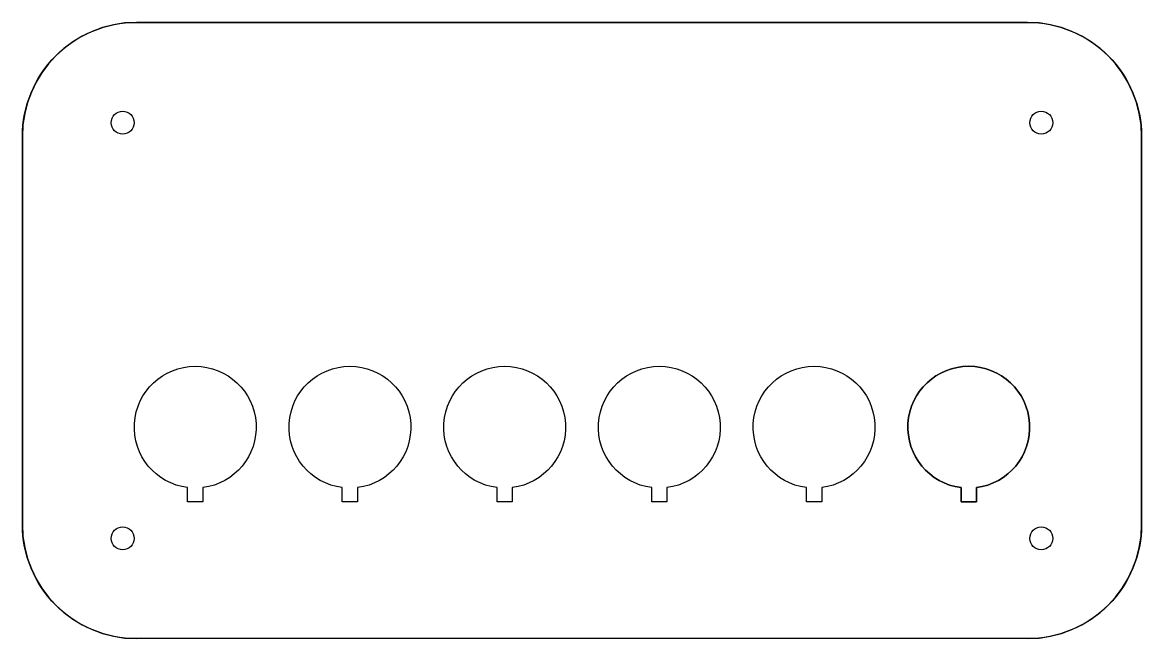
# Model space of a CAD drawing. Header units: millimetres. Extents: x -137 to 10, y -71 to 10.
import ezdxf

# ---------------------------------------------------------------- set-up
doc = ezdxf.new("R2010")
doc.units = ezdxf.units.MM
doc.layers.get('0').update_dxf_attribs({"linetype": 'CONTINUOUS'})

msp = doc.modelspace()

# ---------------------------------------------------------------- linework, layer by layer
for p, q in [((-5, 10), (-122, 10)), ((-137, -5), (-137, -55.96)), ((10, -55.96), (10, -5))]:
    msp.add_line(p, q)
for points in [[(-5, 10, -0.414214), (10, -5), (10, -55.96, -0.414214), (-5, -70.96), (-122, -70.96, -0.414214), (-137, -55.96), (-137, -5, -0.414214), (-122, 10)], [(-115.3, -51.12, -15.937254), (-113.3, -51.12), (-113.3, -53.01), (-115.3, -53.01)], [(-115.3, -51.12, -15.937254), (-113.3, -51.12), (-113.3, -53.01), (-115.3, -53.01)], [(-94.98, -51.12, -15.937254), (-92.98, -51.12), (-92.98, -53.01), (-94.98, -53.01)], [(-94.98, -51.12, -15.937254), (-92.98, -51.12), (-92.98, -53.01), (-94.98, -53.01)], [(-74.66, -51.12, -15.937254), (-72.66, -51.12), (-72.66, -53.01), (-74.66, -53.01)], [(-74.66, -51.12, -15.937254), (-72.66, -51.12), (-72.66, -53.01), (-74.66, -53.01)], [(-54.34, -51.12, -15.937254), (-52.34, -51.12), (-52.34, -53.01), (-54.34, -53.01)], [(-54.34, -51.12, -15.937254), (-52.34, -51.12), (-52.34, -53.01), (-54.34, -53.01)], [(-34.02, -51.12, -15.937254), (-32.02, -51.12), (-32.02, -53.01), (-34.02, -53.01)], [(-34.02, -51.12, -15.937254), (-32.02, -51.12), (-32.02, -53.01), (-34.02, -53.01)], [(-13.7, -53.01), (-11.7, -53.01), (-11.7, -51.12, 15.937254), (-13.7, -51.12)], [(-13.7, -51.12, -15.937254), (-11.7, -51.12), (-11.7, -53.01), (-13.7, -53.01)]]:
    msp.add_lwpolyline(points, format="xyb", close=True)
for centre in [(-123.83, -3.18), (-123.83, -3.18), (-3.18, -3.18), (-3.18, -3.18), (-123.83, -57.79), (-3.18, -57.79)]:
    msp.add_circle(centre, 1.5)
for centre, start, end in [((-122, -5), 90, 180), ((-5, -5), 0, 90), ((-122, -55.96), 180, 270), ((-5, -55.96), -90, 0)]:
    msp.add_arc(centre, 15, start, end)

doc.saveas('drawing.dxf')
